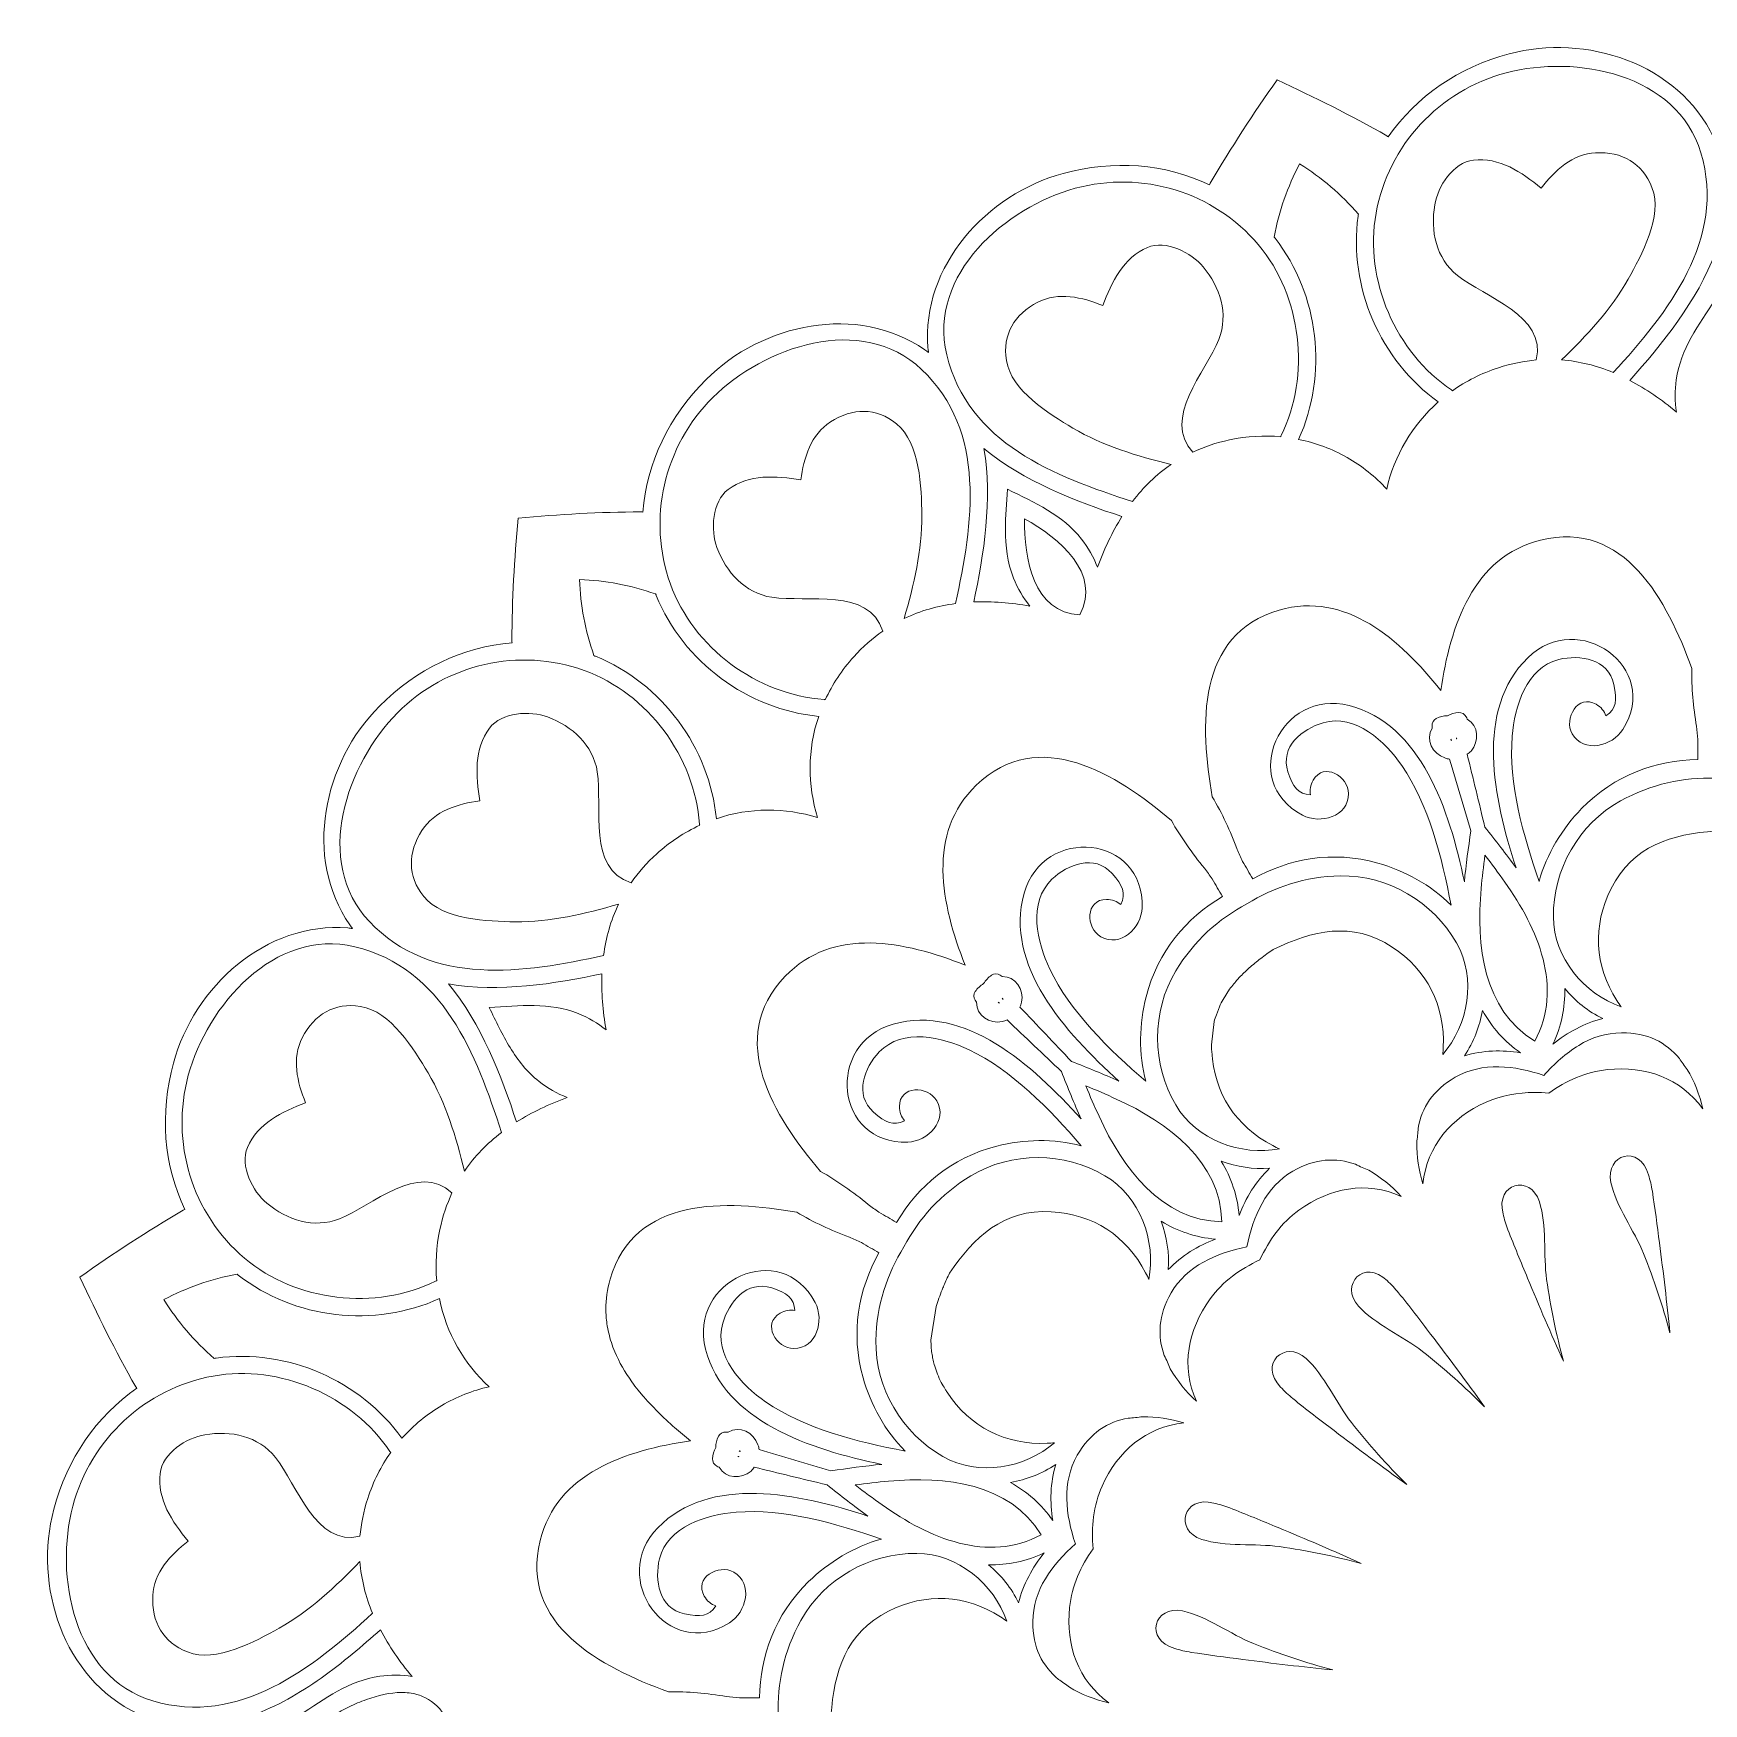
# Model space of a CAD drawing. Header units: inches. Extents: x 55 to 655, y -401 to -5.
# Drawn here: x 465.3 to 559.3, y -99.3 to -5.3 of the extents above; entities that cross this region are included whole.
import ezdxf

# ---------------------------------------------------------------- set-up
doc = ezdxf.new("R2010")
doc.units = ezdxf.units.IN
doc.header["$MEASUREMENT"] = 0
doc.layers.add('Layer 1', color=7, linetype='Continuous')

msp = doc.modelspace()

# ---------------------------------------------------------------- linework, layer by layer
at = {"layer": 'Layer 1', "lineweight": 0}
for points, knots in [([(648.81, -100.1), (648.73, -100.06), (648.66, -100.04), (648.58, -100), (648.66, -99.96), (648.73, -99.94), (648.81, -99.9), (653, -97.91), (654.67, -92.71), (653.52, -88.39), (652.77, -85.57), (651.13, -83.14), (648.84, -81.59), (648.86, -81.56), (648.89, -81.53), (648.91, -81.5), (650.05, -79.49), (651.09, -77.43), (652.05, -75.33), (650.17, -74), (648.24, -72.74), (646.25, -71.57), (646.21, -71.55), (646.18, -71.53), (646.14, -71.52), (647.35, -69.03), (647.56, -66.11), (646.79, -63.29), (645.63, -58.98), (641.58, -55.31), (636.97, -55.68), (636.88, -55.69), (636.8, -55.7), (636.71, -55.71), (636.76, -55.64), (636.82, -55.58), (636.86, -55.51), (639.5, -51.69), (638.34, -46.35), (635.19, -43.19), (633.13, -41.12), (630.49, -39.84), (627.73, -39.64), (627.74, -39.6), (627.74, -39.56), (627.74, -39.52), (627.73, -37.21), (627.61, -34.91), (627.38, -32.62), (625.09, -32.39), (622.79, -32.27), (620.48, -32.26), (620.44, -32.26), (620.4, -32.26), (620.36, -32.27), (620.16, -29.51), (618.88, -26.87), (616.81, -24.81), (613.65, -21.66), (608.31, -20.5), (604.49, -23.14), (604.42, -23.18), (604.36, -23.24), (604.29, -23.29), (604.3, -23.2), (604.31, -23.12), (604.32, -23.03), (604.69, -18.42), (601.02, -14.37), (596.71, -13.21), (593.89, -12.44), (590.97, -12.65), (588.48, -13.86), (588.47, -13.82), (588.45, -13.79), (588.43, -13.75), (587.26, -11.76), (586, -9.83), (584.67, -7.95), (582.57, -8.91), (580.51, -9.95), (578.5, -11.09), (578.47, -11.11), (578.44, -11.14), (578.41, -11.16), (576.86, -8.87), (574.43, -7.23), (571.61, -6.48), (567.29, -5.33), (562.09, -7), (560.1, -11.19), (560.06, -11.27), (560.04, -11.34), (560, -11.42), (559.96, -11.34), (559.94, -11.27), (559.9, -11.19), (557.91, -7), (552.71, -5.33), (548.39, -6.48), (545.57, -7.23), (543.14, -8.87), (541.59, -11.16), (541.56, -11.14), (541.53, -11.11), (541.5, -11.09), (539.49, -9.95), (537.43, -8.91), (535.33, -7.95), (534, -9.83), (532.74, -11.76), (531.57, -13.75), (531.55, -13.79), (531.53, -13.82), (531.52, -13.86), (529.03, -12.65), (526.11, -12.44), (523.29, -13.21), (518.98, -14.37), (515.31, -18.42), (515.68, -23.03), (515.69, -23.12), (515.7, -23.2), (515.71, -23.29), (515.64, -23.24), (515.58, -23.18), (515.51, -23.14), (511.69, -20.5), (506.35, -21.66), (503.19, -24.81), (501.12, -26.87), (499.84, -29.51), (499.64, -32.27), (499.6, -32.26), (499.56, -32.26), (499.52, -32.26), (497.21, -32.27), (494.91, -32.39), (492.62, -32.62), (492.39, -34.91), (492.27, -37.21), (492.26, -39.52), (492.26, -39.56), (492.26, -39.6), (492.27, -39.64), (489.51, -39.84), (486.87, -41.12), (484.81, -43.19), (481.66, -46.35), (480.5, -51.69), (483.14, -55.51), (483.18, -55.58), (483.24, -55.64), (483.29, -55.71), (483.2, -55.7), (483.12, -55.69), (483.03, -55.68), (478.42, -55.31), (474.37, -58.98), (473.21, -63.29), (472.44, -66.11), (472.65, -69.03), (473.86, -71.52), (473.82, -71.53), (473.79, -71.55), (473.75, -71.57), (471.76, -72.74), (469.83, -74), (467.95, -75.33), (468.91, -77.43), (469.95, -79.49), (471.09, -81.5), (471.11, -81.53), (471.14, -81.56), (471.16, -81.59), (468.87, -83.14), (467.23, -85.57), (466.48, -88.39), (465.33, -92.71), (467, -97.91), (471.19, -99.9), (471.27, -99.94), (471.34, -99.96), (471.42, -100), (471.34, -100.04), (471.27, -100.06), (471.19, -100.1), (467, -102.09), (465.33, -107.29), (466.48, -111.61), (467.23, -114.43), (468.87, -116.86), (471.16, -118.41), (471.14, -118.44), (471.11, -118.47), (471.09, -118.5), (469.95, -120.51), (468.91, -122.57), (467.95, -124.67), (469.83, -126), (471.76, -127.26), (473.75, -128.43), (473.79, -128.45), (473.82, -128.47), (473.86, -128.48), (472.65, -130.97), (472.44, -133.89), (473.21, -136.71), (474.37, -141.02), (478.42, -144.69), (483.03, -144.32), (483.12, -144.31), (483.2, -144.3), (483.29, -144.29), (483.24, -144.36), (483.18, -144.42), (483.14, -144.49), (480.5, -148.31), (481.66, -153.65), (484.81, -156.81), (486.87, -158.88), (489.51, -160.16), (492.27, -160.36), (492.26, -160.4), (492.26, -160.44), (492.26, -160.48), (492.27, -162.79), (492.39, -165.09), (492.62, -167.38), (494.91, -167.61), (497.21, -167.73), (499.52, -167.74), (499.56, -167.74), (499.6, -167.74), (499.64, -167.73), (499.84, -170.49), (501.12, -173.13), (503.19, -175.19), (506.35, -178.34), (511.69, -179.5), (515.51, -176.86), (515.58, -176.82), (515.64, -176.76), (515.71, -176.71), (515.7, -176.8), (515.69, -176.88), (515.68, -176.97), (515.31, -181.58), (518.98, -185.63), (523.29, -186.79), (526.11, -187.56), (529.03, -187.35), (531.52, -186.14), (531.53, -186.18), (531.55, -186.21), (531.57, -186.25), (532.74, -188.24), (534, -190.17), (535.33, -192.05), (537.43, -191.09), (539.49, -190.05), (541.5, -188.91), (541.53, -188.89), (541.56, -188.86), (541.59, -188.84), (543.14, -191.13), (545.57, -192.77), (548.39, -193.52), (552.71, -194.67), (557.91, -193), (559.9, -188.81), (559.94, -188.73), (559.96, -188.66), (560, -188.58), (560.04, -188.66), (560.06, -188.73), (560.1, -188.81), (562.09, -193), (567.29, -194.67), (571.61, -193.52), (574.43, -192.77), (576.86, -191.13), (578.41, -188.84), (578.44, -188.86), (578.47, -188.89), (578.5, -188.91), (580.51, -190.05), (582.57, -191.09), (584.67, -192.05), (586, -190.17), (587.26, -188.24), (588.43, -186.25), (588.45, -186.21), (588.47, -186.18), (588.48, -186.14), (590.97, -187.35), (593.89, -187.56), (596.71, -186.79), (601.02, -185.63), (604.69, -181.58), (604.32, -176.97), (604.31, -176.88), (604.3, -176.8), (604.29, -176.71), (604.36, -176.76), (604.42, -176.82), (604.49, -176.86), (608.31, -179.5), (613.65, -178.34), (616.81, -175.19), (618.88, -173.13), (620.16, -170.49), (620.36, -167.73), (620.4, -167.74), (620.44, -167.74), (620.48, -167.74), (622.79, -167.73), (625.09, -167.61), (627.38, -167.38), (627.61, -165.09), (627.73, -162.79), (627.74, -160.48), (627.74, -160.44), (627.74, -160.4), (627.73, -160.36), (630.49, -160.16), (633.13, -158.88), (635.19, -156.81), (638.34, -153.65), (639.5, -148.31), (636.86, -144.49), (636.82, -144.42), (636.76, -144.36), (636.71, -144.29), (636.8, -144.3), (636.88, -144.31), (636.97, -144.32), (641.58, -144.69), (645.63, -141.02), (646.79, -136.71), (647.56, -133.89), (647.35, -130.97), (646.14, -128.48), (646.18, -128.47), (646.21, -128.45), (646.25, -128.43), (648.24, -127.26), (650.17, -126), (652.05, -124.67), (651.09, -122.57), (650.05, -120.51), (648.91, -118.5), (648.89, -118.47), (648.86, -118.44), (648.84, -118.41), (651.13, -116.86), (652.77, -114.43), (653.52, -111.61), (654.67, -107.29), (653, -102.09), (648.81, -100.1)], [0, 0, 0, 0, 1, 1, 1, 2, 2, 2, 3, 3, 3, 4, 4, 4, 5, 5, 5, 6, 6, 6, 7, 7, 7, 8, 8, 8, 9, 9, 9, 10, 10, 10, 11, 11, 11, 12, 12, 12, 13, 13, 13, 14, 14, 14, 15, 15, 15, 16, 16, 16, 17, 17, 17, 18, 18, 18, 19, 19, 19, 20, 20, 20, 21, 21, 21, 22, 22, 22, 23, 23, 23, 24, 24, 24, 25, 25, 25, 26, 26, 26, 27, 27, 27, 28, 28, 28, 29, 29, 29, 30, 30, 30, 31, 31, 31, 32, 32, 32, 33, 33, 33, 34, 34, 34, 35, 35, 35, 36, 36, 36, 37, 37, 37, 38, 38, 38, 39, 39, 39, 40, 40, 40, 41, 41, 41, 42, 42, 42, 43, 43, 43, 44, 44, 44, 45, 45, 45, 46, 46, 46, 47, 47, 47, 48, 48, 48, 49, 49, 49, 50, 50, 50, 51, 51, 51, 52, 52, 52, 53, 53, 53, 54, 54, 54, 55, 55, 55, 56, 56, 56, 57, 57, 57, 58, 58, 58, 59, 59, 59, 60, 60, 60, 61, 61, 61, 62, 62, 62, 63, 63, 63, 64, 64, 64, 65, 65, 65, 66, 66, 66, 67, 67, 67, 68, 68, 68, 69, 69, 69, 70, 70, 70, 71, 71, 71, 72, 72, 72, 73, 73, 73, 74, 74, 74, 75, 75, 75, 76, 76, 76, 77, 77, 77, 78, 78, 78, 79, 79, 79, 80, 80, 80, 81, 81, 81, 82, 82, 82, 83, 83, 83, 84, 84, 84, 85, 85, 85, 86, 86, 86, 87, 87, 87, 88, 88, 88, 89, 89, 89, 90, 90, 90, 91, 91, 91, 92, 92, 92, 93, 93, 93, 94, 94, 94, 95, 95, 95, 96, 96, 96, 97, 97, 97, 98, 98, 98, 99, 99, 99, 100, 100, 100, 101, 101, 101, 102, 102, 102, 103, 103, 103, 104, 104, 104, 105, 105, 105, 106, 106, 106, 107, 107, 107, 108, 108, 108, 109, 109, 109, 110, 110, 110, 111, 111, 111, 112, 112, 112, 113, 113, 113, 114, 114, 114, 115, 115, 115, 116, 116, 116, 117, 117, 117, 118, 118, 118, 119, 119, 119, 120, 120, 120, 120]), ([(540.9, -15.45), (541.59, -11.62), (544.45, -8.55), (548.22, -7.55), (552.12, -6.51), (557.85, -7.58), (559.18, -12.05), (560.63, -16.92), (557.33, -21.04), (554.25, -24.42), (553.32, -24.03), (552.34, -23.78), (551.33, -23.71), (552.75, -22.35), (554.13, -20.87), (555.09, -19.16), (555.84, -17.82), (557.05, -15.61), (556.43, -14.01), (555.89, -12.61), (554.74, -11.98), (553.26, -12.05), (551.98, -12.1), (550.95, -13.05), (550.19, -14.04), (549.1, -13.14), (547.83, -12.29), (546.38, -12.46), (545.25, -12.6), (544.37, -13.95), (544.2, -14.98), (543.96, -16.44), (544.26, -17.98), (545.48, -18.95), (547.03, -20.19), (550.5, -21.19), (549.92, -23.71), (549.23, -23.77), (548.52, -23.91), (547.79, -24.15), (546.83, -24.46), (545.96, -24.9), (545.2, -25.44), (545.19, -25.43), (545.17, -25.41), (545.15, -25.4), (542.01, -23.29), (540.22, -19.21), (540.9, -15.45)], [0, 0, 0, 0, 1, 1, 1, 2, 2, 2, 3, 3, 3, 4, 4, 4, 5, 5, 5, 6, 6, 6, 7, 7, 7, 8, 8, 8, 9, 9, 9, 10, 10, 10, 11, 11, 11, 12, 12, 12, 13, 13, 13, 14, 14, 14, 15, 15, 15, 16, 16, 16, 16]), ([(523.97, -14.05), (527.74, -13.03), (531.76, -14.25), (534.27, -17.22), (536.73, -20.14), (537.22, -24.57), (535.56, -27.97), (535.55, -27.99), (535.54, -28.01), (535.54, -28.03), (534.61, -27.95), (533.63, -28), (532.65, -28.21), (531.9, -28.37), (531.21, -28.6), (530.59, -28.9), (528.82, -27), (531.32, -24.4), (532.05, -22.55), (532.61, -21.1), (532.12, -19.61), (531.17, -18.47), (530.51, -17.66), (529.07, -16.94), (528.03, -17.38), (526.69, -17.95), (526.01, -19.33), (525.52, -20.65), (524.36, -20.17), (523, -19.87), (521.86, -20.46), (520.54, -21.15), (519.86, -22.26), (520.1, -23.74), (520.36, -25.43), (522.51, -26.76), (523.83, -27.54), (525.52, -28.54), (527.46, -29.13), (529.36, -29.59), (528.52, -30.16), (527.81, -30.87), (527.19, -31.67), (522.83, -30.29), (517.91, -28.37), (516.74, -23.42), (515.66, -18.89), (520.08, -15.1), (523.97, -14.05)], [0, 0, 0, 0, 1, 1, 1, 2, 2, 2, 3, 3, 3, 4, 4, 4, 5, 5, 5, 6, 6, 6, 7, 7, 7, 8, 8, 8, 9, 9, 9, 10, 10, 10, 11, 11, 11, 12, 12, 12, 13, 13, 13, 14, 14, 14, 15, 15, 15, 16, 16, 16, 16]), ([(536.6, -12.68), (537.83, -13.44), (538.94, -14.39), (539.91, -15.51), (539.9, -15.54), (539.89, -15.58), (539.89, -15.61), (539.34, -19.61), (541.14, -23.73), (544.4, -26.07), (542.92, -27.38), (541.92, -29.11), (541.5, -30.98), (540.86, -30.27), (540.1, -29.67), (539.27, -29.2), (538.43, -28.72), (537.51, -28.37), (536.54, -28.18), (538.2, -24.52), (537.7, -20.05), (535.22, -16.86), (535.2, -16.83), (535.18, -16.81), (535.16, -16.79), (535.44, -15.33), (535.92, -13.95), (536.6, -12.68)], [0, 0, 0, 0, 1, 1, 1, 2, 2, 2, 3, 3, 3, 4, 4, 4, 5, 5, 5, 6, 6, 6, 7, 7, 7, 8, 8, 8, 9, 9, 9, 9]), ([(560, -17.66), (561, -20.36), (563.01, -22.86), (564.82, -24.86), (563.9, -25.34), (563.02, -25.94), (562.19, -26.64), (562.29, -26.05), (562.29, -25.43), (562.2, -24.82), (561.96, -23.1), (560.94, -21.73), (560, -20.31), (559.06, -21.73), (558.04, -23.1), (557.8, -24.82), (557.71, -25.43), (557.71, -26.05), (557.81, -26.64), (556.98, -25.94), (556.1, -25.34), (555.18, -24.86), (556.99, -22.86), (559, -20.36), (560, -17.66)], [0, 0, 0, 0, 1, 1, 1, 2, 2, 2, 3, 3, 3, 4, 4, 4, 5, 5, 5, 6, 6, 6, 7, 7, 7, 8, 8, 8, 8]), ([(503.57, -25.82), (506.43, -22.98), (511.93, -21.04), (515.32, -24.24), (519.01, -27.73), (518.21, -32.96), (517.23, -37.42), (516.23, -37.56), (515.26, -37.82), (514.34, -38.26), (514.89, -36.38), (515.35, -34.41), (515.33, -32.45), (515.31, -30.91), (515.25, -28.39), (513.91, -27.31), (512.75, -26.37), (511.44, -26.4), (510.19, -27.2), (509.1, -27.89), (508.69, -29.23), (508.52, -30.46), (507.13, -30.23), (505.6, -30.12), (504.43, -31), (503.53, -31.68), (503.44, -33.29), (503.8, -34.27), (504.33, -35.66), (505.36, -36.83), (506.9, -37.07), (508.87, -37.37), (512.37, -36.5), (513.13, -38.97), (512.56, -39.37), (512.01, -39.85), (511.5, -40.41), (510.83, -41.17), (510.3, -41.98), (509.9, -42.83), (509.88, -42.83), (509.87, -42.82), (509.84, -42.82), (506.07, -42.56), (502.48, -39.92), (501.18, -36.32), (499.87, -32.67), (500.81, -28.57), (503.57, -25.82)], [0, 0, 0, 0, 1, 1, 1, 2, 2, 2, 3, 3, 3, 4, 4, 4, 5, 5, 5, 6, 6, 6, 7, 7, 7, 8, 8, 8, 9, 9, 9, 10, 10, 10, 11, 11, 11, 12, 12, 12, 13, 13, 13, 14, 14, 14, 15, 15, 15, 16, 16, 16, 16]), ([(518.83, -28.7), (521.04, -30.53), (524.04, -31.69), (526.6, -32.52), (526.05, -33.39), (525.59, -34.36), (525.22, -35.37), (525.01, -34.81), (524.7, -34.27), (524.32, -33.79), (523.25, -32.42), (521.68, -31.74), (520.16, -30.99), (520.11, -31.75), (520.04, -32.51), (520.04, -33.26), (520.04, -34.19), (520.14, -35.11), (520.5, -35.99), (520.73, -36.57), (521.04, -37.1), (521.42, -37.56), (520.35, -37.38), (519.29, -37.29), (518.26, -37.33), (518.82, -34.7), (519.32, -31.52), (518.83, -28.7)], [0, 0, 0, 0, 1, 1, 1, 2, 2, 2, 3, 3, 3, 4, 4, 4, 5, 5, 5, 6, 6, 6, 7, 7, 7, 8, 8, 8, 9, 9, 9, 9]), ([(524.23, -38.05), (521.61, -37.94), (521.08, -34.89), (521.11, -32.65), (523.08, -33.74), (525.45, -35.72), (524.23, -38.05)], [0, 0, 0, 0, 1, 1, 1, 2, 2, 2, 2]), ([(559.01, -46.2), (556.63, -46.26), (554.34, -47.04), (552.47, -48.96), (551.39, -50.07), (550.49, -51.52), (550.08, -53.06), (549.18, -50.48), (548.35, -47.54), (548.56, -44.88), (548.69, -43.25), (549.35, -41.02), (551.19, -40.57), (552.37, -40.28), (553.97, -40.52), (554.28, -41.98), (554.47, -42.86), (554.42, -43.35), (553.84, -43.74), (553.74, -43.48), (553.57, -43.25), (553.29, -43.09), (552.25, -42.48), (551.45, -43.9), (551.94, -44.75), (552.6, -45.86), (554.18, -45.46), (554.79, -44.5), (556.98, -41.02), (552.28, -37.69), (549.44, -40.47), (546.45, -43.4), (547.5, -48.4), (548.78, -52.29), (548.22, -51.52), (547.63, -50.76), (547.02, -50), (546.7, -48.63), (546.36, -47.26), (546.03, -45.9), (546.11, -45.85), (546.19, -45.79), (546.25, -45.72), (546.72, -45.18), (546.68, -44.29), (546.03, -43.93), (546.01, -43.88), (545.99, -43.84), (545.97, -43.8), (545.91, -43.65), (545.7, -43.54), (545.55, -43.55), (545.32, -43.56), (545.11, -43.63), (544.92, -43.74), (544.71, -43.74), (544.49, -43.78), (544.29, -43.89), (544.15, -43.95), (544.03, -44.15), (544.05, -44.31), (544.05, -44.35), (544.05, -44.4), (544.06, -44.44), (543.66, -45.08), (544.08, -45.88), (544.77, -46.11), (544.86, -46.15), (544.95, -46.16), (545.04, -46.17), (545.44, -47.51), (545.84, -48.86), (546.24, -50.21), (546.09, -51.17), (545.96, -52.12), (545.87, -53.08), (545.03, -49.06), (543.44, -44.21), (539.38, -43.16), (535.53, -42.17), (533.12, -47.41), (536.76, -49.33), (537.77, -49.86), (539.34, -49.42), (539.35, -48.12), (539.35, -47.15), (537.96, -46.31), (537.36, -47.36), (537.2, -47.64), (537.16, -47.92), (537.21, -48.19), (536.51, -48.15), (536.22, -47.75), (535.94, -46.89), (535.48, -45.47), (536.75, -44.47), (537.92, -44.13), (539.74, -43.6), (541.42, -45.2), (542.35, -46.54), (543.86, -48.74), (544.61, -51.7), (545.12, -54.39), (544, -53.26), (542.5, -52.46), (541, -52.03), (538.42, -51.31), (536.05, -51.77), (533.96, -52.92), (533.77, -52.59), (533.58, -52.26), (533.39, -51.93), (533.29, -51.71), (533.19, -51.48), (533.08, -51.26), (532.7, -50.22), (532.24, -49.23), (531.68, -48.3), (530.98, -44.32), (530.77, -39.15), (535.45, -37.79), (539.19, -36.71), (542.26, -39.44), (544.54, -42.31), (545.08, -38.68), (546.37, -34.78), (550.16, -33.85), (554.89, -32.68), (557.29, -37.27), (558.67, -41.07), (558.66, -42.16), (558.75, -43.24), (558.94, -44.33), (558.96, -44.58), (558.99, -44.82), (559.01, -45.07), (559.01, -45.07), (559.01, -46.2), (559.01, -46.2)], [0, 0, 0, 0, 1, 1, 1, 2, 2, 2, 3, 3, 3, 4, 4, 4, 5, 5, 5, 6, 6, 6, 7, 7, 7, 8, 8, 8, 9, 9, 9, 10, 10, 10, 11, 11, 11, 12, 12, 12, 13, 13, 13, 14, 14, 14, 15, 15, 15, 16, 16, 16, 17, 17, 17, 18, 18, 18, 19, 19, 19, 20, 20, 20, 21, 21, 21, 22, 22, 22, 23, 23, 23, 24, 24, 24, 25, 25, 25, 26, 26, 26, 27, 27, 27, 28, 28, 28, 29, 29, 29, 30, 30, 30, 31, 31, 31, 32, 32, 32, 33, 33, 33, 34, 34, 34, 35, 35, 35, 36, 36, 36, 37, 37, 37, 38, 38, 38, 39, 39, 39, 40, 40, 40, 41, 41, 41, 42, 42, 42, 43, 43, 43, 44, 44, 44, 45, 45, 45, 46, 46, 46, 46]), ([(500.35, -36.88), (500.37, -36.91), (500.38, -36.94), (500.39, -36.97), (501.91, -40.72), (505.54, -43.38), (509.53, -43.77), (508.89, -45.65), (508.9, -47.65), (509.47, -49.47), (507.65, -48.9), (505.65, -48.89), (503.77, -49.53), (503.38, -45.54), (500.72, -41.91), (496.97, -40.39), (496.94, -40.38), (496.91, -40.37), (496.88, -40.35), (496.39, -38.95), (496.12, -37.51), (496.07, -36.07), (497.51, -36.12), (498.95, -36.39), (500.35, -36.88)], [0, 0, 0, 0, 1, 1, 1, 2, 2, 2, 3, 3, 3, 4, 4, 4, 5, 5, 5, 6, 6, 6, 7, 7, 7, 8, 8, 8, 8]), ([(485.82, -43.57), (488.57, -40.81), (492.67, -39.87), (496.32, -41.18), (499.92, -42.48), (502.56, -46.07), (502.82, -49.84), (502.82, -49.87), (502.83, -49.88), (502.83, -49.9), (501.98, -50.3), (501.17, -50.83), (500.41, -51.5), (499.85, -52.01), (499.37, -52.56), (498.97, -53.13), (496.5, -52.37), (497.37, -48.87), (497.07, -46.9), (496.83, -45.36), (495.66, -44.33), (494.27, -43.8), (493.29, -43.44), (491.68, -43.53), (491, -44.43), (490.12, -45.6), (490.23, -47.13), (490.46, -48.52), (489.23, -48.69), (487.89, -49.1), (487.2, -50.19), (486.4, -51.44), (486.37, -52.75), (487.31, -53.91), (488.39, -55.24), (490.91, -55.31), (492.45, -55.33), (494.41, -55.35), (496.38, -54.89), (498.26, -54.34), (497.82, -55.26), (497.56, -56.23), (497.42, -57.23), (492.96, -58.21), (487.73, -59.01), (484.24, -55.32), (481.04, -51.93), (482.98, -46.43), (485.82, -43.57)], [0, 0, 0, 0, 1, 1, 1, 2, 2, 2, 3, 3, 3, 4, 4, 4, 5, 5, 5, 6, 6, 6, 7, 7, 7, 8, 8, 8, 9, 9, 9, 10, 10, 10, 11, 11, 11, 12, 12, 12, 13, 13, 13, 14, 14, 14, 15, 15, 15, 16, 16, 16, 16]), ([(518.4, -47.64), (521.92, -44.26), (526.29, -47.02), (529.38, -49.63), (529.91, -50.57), (530.54, -51.47), (531.25, -52.32), (531.39, -52.52), (531.53, -52.72), (531.68, -52.92), (531.87, -53.25), (532.06, -53.58), (532.25, -53.91), (530.21, -55.14), (528.62, -56.97), (527.96, -59.56), (527.58, -61.07), (527.52, -62.77), (527.94, -64.31), (525.87, -62.52), (523.68, -60.4), (522.53, -57.99), (521.83, -56.51), (521.28, -54.25), (522.66, -52.94), (523.54, -52.1), (525.04, -51.5), (526.04, -52.61), (526.64, -53.28), (526.84, -53.73), (526.53, -54.36), (526.32, -54.18), (526.05, -54.07), (525.73, -54.07), (524.53, -54.07), (524.55, -55.69), (525.4, -56.17), (526.52, -56.81), (527.69, -55.68), (527.73, -54.54), (527.9, -50.43), (522.16, -49.89), (521.09, -53.73), (519.97, -57.76), (523.38, -61.56), (526.43, -64.3), (525.55, -63.91), (524.67, -63.54), (523.76, -63.19), (522.79, -62.17), (521.83, -61.15), (520.85, -60.13), (520.9, -60.05), (520.93, -59.96), (520.95, -59.86), (521.09, -59.15), (520.61, -58.39), (519.86, -58.42), (519.82, -58.39), (519.78, -58.37), (519.75, -58.34), (519.62, -58.24), (519.39, -58.25), (519.26, -58.34), (519.07, -58.46), (518.92, -58.63), (518.81, -58.81), (518.63, -58.92), (518.46, -59.07), (518.34, -59.26), (518.25, -59.39), (518.24, -59.62), (518.34, -59.75), (518.37, -59.78), (518.39, -59.82), (518.42, -59.86), (518.39, -60.61), (519.15, -61.09), (519.86, -60.95), (519.96, -60.93), (520.05, -60.9), (520.13, -60.85), (521.15, -61.83), (522.17, -62.79), (523.19, -63.76), (523.54, -64.67), (523.91, -65.55), (524.3, -66.43), (521.56, -63.38), (517.76, -59.97), (513.73, -61.09), (509.89, -62.16), (510.43, -67.9), (514.54, -67.73), (515.68, -67.69), (516.82, -66.52), (516.17, -65.4), (515.69, -64.55), (514.07, -64.53), (514.07, -65.73), (514.07, -66.05), (514.18, -66.32), (514.36, -66.53), (513.73, -66.84), (513.28, -66.64), (512.61, -66.04), (511.5, -65.04), (512.1, -63.54), (512.94, -62.66), (514.25, -61.28), (516.51, -61.83), (517.99, -62.53), (520.4, -63.68), (522.52, -65.87), (524.31, -67.94), (522.77, -67.52), (521.07, -67.58), (519.56, -67.96), (516.97, -68.62), (515.14, -70.21), (513.91, -72.25), (513.58, -72.06), (513.25, -71.87), (512.92, -71.68), (512.72, -71.53), (512.52, -71.39), (512.32, -71.25), (511.47, -70.54), (510.57, -69.91), (509.63, -69.38), (507.02, -66.29), (504.26, -61.92), (507.64, -58.4), (510.34, -55.59), (514.36, -56.42), (517.77, -57.77), (516.42, -54.36), (515.59, -50.34), (518.4, -47.64)], [0, 0, 0, 0, 1, 1, 1, 2, 2, 2, 3, 3, 3, 4, 4, 4, 5, 5, 5, 6, 6, 6, 7, 7, 7, 8, 8, 8, 9, 9, 9, 10, 10, 10, 11, 11, 11, 12, 12, 12, 13, 13, 13, 14, 14, 14, 15, 15, 15, 16, 16, 16, 17, 17, 17, 18, 18, 18, 19, 19, 19, 20, 20, 20, 21, 21, 21, 22, 22, 22, 23, 23, 23, 24, 24, 24, 25, 25, 25, 26, 26, 26, 27, 27, 27, 28, 28, 28, 29, 29, 29, 30, 30, 30, 31, 31, 31, 32, 32, 32, 33, 33, 33, 34, 34, 34, 35, 35, 35, 36, 36, 36, 37, 37, 37, 38, 38, 38, 39, 39, 39, 40, 40, 40, 41, 41, 41, 42, 42, 42, 43, 43, 43, 44, 44, 44, 45, 45, 45, 46, 46, 46, 46]), ([(545.15, -45.1), (545.15, -45.1), (545.12, -45.12), (545.12, -45.12), (545.12, -45.1), (545.12, -45.07), (545.11, -45.05), (545.13, -45.07), (545.13, -45.09), (545.15, -45.1)], [0, 0, 0, 0, 1, 1, 1, 2, 2, 2, 3, 3, 3, 3]), ([(545.45, -45.04), (545.43, -45.03), (545.42, -45.03), (545.42, -45.03), (545.42, -45.03), (545.42, -44.97), (545.42, -44.97), (545.43, -44.99), (545.43, -45.01), (545.45, -45.04)], [0, 0, 0, 0, 1, 1, 1, 2, 2, 2, 3, 3, 3, 3]), ([(565.35, -48.53), (567.69, -49.82), (569.15, -52.41), (569.12, -55.06), (569.1, -57.37), (567.4, -59.38), (565.3, -60.12), (565.38, -60.01), (565.47, -59.89), (565.54, -59.77), (566.81, -57.78), (566.92, -55.56), (565.87, -53.46), (564.65, -51.03), (562.43, -50.41), (560, -50.22), (557.57, -50.41), (555.35, -51.03), (554.13, -53.46), (553.08, -55.56), (553.19, -57.78), (554.46, -59.77), (554.53, -59.89), (554.62, -60.01), (554.7, -60.12), (552.6, -59.38), (550.9, -57.37), (550.88, -55.06), (550.85, -52.41), (552.31, -49.82), (554.65, -48.53), (556.4, -47.57), (558.2, -47.2), (560, -47.25), (561.8, -47.2), (563.6, -47.57), (565.35, -48.53)], [0, 0, 0, 0, 1, 1, 1, 2, 2, 2, 3, 3, 3, 4, 4, 4, 5, 5, 5, 6, 6, 6, 7, 7, 7, 8, 8, 8, 9, 9, 9, 10, 10, 10, 11, 11, 11, 12, 12, 12, 12]), ([(546.82, -53.45), (546.87, -52.83), (546.95, -52.22), (547.03, -51.59), (547.41, -52.09), (547.79, -52.59), (548.15, -53.1), (550.01, -55.71), (551.46, -59.06), (549.83, -62.05), (546.93, -60.28), (546.51, -56.65), (546.82, -53.45)], [0, 0, 0, 0, 1, 1, 1, 2, 2, 2, 3, 3, 3, 4, 4, 4, 4]), ([(544.65, -62.81), (544.66, -62.68), (544.68, -62.53), (544.68, -62.39), (544.79, -60.03), (543.78, -58.05), (541.81, -56.76), (539.54, -55.26), (537.31, -55.84), (535.11, -56.89), (535.11, -56.89), (534.75, -57.14), (534.75, -57.14), (534.64, -57.23), (534.52, -57.31), (534.41, -57.4), (534.3, -57.48), (534.19, -57.57), (534.08, -57.66), (533.97, -57.75), (533.86, -57.84), (533.76, -57.93), (533.65, -58.03), (533.55, -58.12), (533.46, -58.21), (533.37, -58.29), (533.3, -58.37), (533.22, -58.45), (533.22, -58.45), (533.1, -58.58), (533.1, -58.58), (533.03, -58.66), (532.97, -58.74), (532.9, -58.82), (532.82, -58.92), (532.73, -59.03), (532.65, -59.13), (532.65, -59.13), (532.29, -59.7), (532.29, -59.7), (532.21, -59.83), (532.14, -59.97), (532.08, -60.12), (532.08, -60.12), (531.91, -60.56), (531.91, -60.56), (531.86, -60.68), (531.82, -60.82), (531.79, -60.95), (531.79, -60.95), (531.63, -62.26), (531.63, -62.26), (531.63, -62.38), (531.64, -62.5), (531.65, -62.62), (531.78, -64.98), (533, -66.84), (535.09, -67.93), (535.22, -68), (535.34, -68.06), (535.47, -68.11), (533.28, -68.52), (530.8, -67.63), (529.63, -65.64), (528.29, -63.36), (528.24, -60.39), (529.63, -58.1), (530.66, -56.39), (532.04, -55.17), (533.63, -54.32), (535.15, -53.37), (536.9, -52.79), (538.89, -52.75), (541.57, -52.69), (544.13, -54.22), (545.43, -56.52), (546.57, -58.53), (546.1, -61.12), (544.65, -62.81)], [0, 0, 0, 0, 1, 1, 1, 2, 2, 2, 3, 3, 3, 4, 4, 4, 5, 5, 5, 6, 6, 6, 7, 7, 7, 8, 8, 8, 9, 9, 9, 10, 10, 10, 11, 11, 11, 12, 12, 12, 13, 13, 13, 14, 14, 14, 15, 15, 15, 16, 16, 16, 17, 17, 17, 18, 18, 18, 19, 19, 19, 20, 20, 20, 21, 21, 21, 22, 22, 22, 23, 23, 23, 24, 24, 24, 25, 25, 25, 26, 26, 26, 26]), ([(474.05, -63.97), (475.1, -60.08), (478.89, -55.66), (483.42, -56.74), (488.37, -57.91), (490.29, -62.83), (491.67, -67.19), (490.87, -67.81), (490.16, -68.52), (489.59, -69.36), (489.13, -67.46), (488.54, -65.52), (487.54, -63.83), (486.76, -62.51), (485.43, -60.36), (483.74, -60.1), (482.26, -59.86), (481.15, -60.54), (480.46, -61.86), (479.87, -63), (480.17, -64.36), (480.65, -65.52), (479.33, -66.01), (477.95, -66.69), (477.38, -68.03), (476.94, -69.07), (477.66, -70.51), (478.47, -71.17), (479.61, -72.12), (481.1, -72.61), (482.55, -72.05), (484.4, -71.32), (487, -68.82), (488.89, -70.59), (488.6, -71.21), (488.37, -71.9), (488.21, -72.65), (488, -73.63), (487.95, -74.61), (488.03, -75.54), (488.01, -75.54), (487.99, -75.55), (487.97, -75.56), (484.57, -77.22), (480.14, -76.73), (477.22, -74.27), (474.25, -71.76), (473.03, -67.74), (474.05, -63.97)], [0, 0, 0, 0, 1, 1, 1, 2, 2, 2, 3, 3, 3, 4, 4, 4, 5, 5, 5, 6, 6, 6, 7, 7, 7, 8, 8, 8, 9, 9, 9, 10, 10, 10, 11, 11, 11, 12, 12, 12, 13, 13, 13, 14, 14, 14, 15, 15, 15, 16, 16, 16, 16]), ([(495.99, -60.5), (494.39, -59.85), (492.68, -60.05), (490.99, -60.16), (491.36, -60.92), (491.72, -61.69), (492.16, -62.41), (492.59, -63.12), (493.1, -63.78), (493.79, -64.32), (494.27, -64.7), (494.81, -65.01), (495.37, -65.22), (494.36, -65.59), (493.39, -66.05), (492.52, -66.6), (491.69, -64.04), (490.53, -61.04), (488.7, -58.83), (491.52, -59.32), (494.7, -58.82), (497.33, -58.26), (497.29, -59.29), (497.38, -60.35), (497.56, -61.42), (497.1, -61.04), (496.57, -60.73), (495.99, -60.5)], [0, 0, 0, 0, 1, 1, 1, 2, 2, 2, 3, 3, 3, 4, 4, 4, 5, 5, 5, 6, 6, 6, 7, 7, 7, 8, 8, 8, 9, 9, 9, 9]), ([(550.85, -62.22), (551.33, -61.22), (551.54, -60.16), (551.52, -59.08), (552.11, -59.8), (552.83, -60.38), (553.67, -60.78), (552.61, -61.04), (551.68, -61.56), (550.85, -62.22)], [0, 0, 0, 0, 1, 1, 1, 2, 2, 2, 3, 3, 3, 3]), ([(519.69, -59.88), (519.68, -59.89), (519.68, -59.9), (519.68, -59.92), (519.66, -59.9), (519.65, -59.88), (519.63, -59.86), (519.65, -59.86), (519.67, -59.88), (519.69, -59.88)], [0, 0, 0, 0, 1, 1, 1, 2, 2, 2, 3, 3, 3, 3]), ([(519.92, -59.68), (519.9, -59.68), (519.89, -59.68), (519.88, -59.69), (519.88, -59.67), (519.86, -59.65), (519.86, -59.63), (519.88, -59.65), (519.9, -59.66), (519.92, -59.68)], [0, 0, 0, 0, 1, 1, 1, 2, 2, 2, 3, 3, 3, 3]), ([(546.89, -60.32), (547.41, -61.26), (548.12, -62.08), (549.03, -62.7), (547.98, -62.54), (546.93, -62.56), (545.87, -62.87), (546.4, -62.1), (546.73, -61.23), (546.89, -60.32)], [0, 0, 0, 0, 1, 1, 1, 2, 2, 2, 3, 3, 3, 3]), ([(553.92, -63.65), (552.71, -63.78), (551.6, -64.28), (550.62, -64.97), (550.35, -64.95), (550.09, -64.94), (549.82, -64.94), (548.88, -64.94), (547.96, -65.1), (547.09, -65.48), (545.12, -66.37), (543.77, -67.93), (543.54, -70.08), (543.31, -69.31), (543.18, -68.52), (543.19, -67.77), (543.22, -67.5), (543.25, -67.22), (543.27, -66.95), (543.47, -65.82), (544.09, -64.8), (545.36, -64.08), (546.9, -63.21), (548.67, -63.42), (550.35, -63.98), (550.94, -63.32), (551.58, -62.72), (552.31, -62.29), (553.03, -61.85), (553.83, -61.58), (554.72, -61.58), (556.18, -61.56), (557.22, -62.13), (557.97, -63.02), (558.11, -63.23), (558.26, -63.44), (558.41, -63.64), (558.81, -64.3), (559.1, -65.06), (559.3, -65.86), (558.02, -64.11), (556.07, -63.44), (553.92, -63.65)], [0, 0, 0, 0, 1, 1, 1, 2, 2, 2, 3, 3, 3, 4, 4, 4, 5, 5, 5, 6, 6, 6, 7, 7, 7, 8, 8, 8, 9, 9, 9, 10, 10, 10, 11, 11, 11, 12, 12, 12, 13, 13, 13, 14, 14, 14, 14]), ([(532.22, -72.22), (528.82, -72.14), (526.64, -69.2), (525.31, -66.28), (525.05, -65.72), (524.8, -65.14), (524.57, -64.57), (525.14, -64.8), (525.72, -65.05), (526.28, -65.31), (529.2, -66.64), (532.14, -68.82), (532.22, -72.22)], [0, 0, 0, 0, 1, 1, 1, 2, 2, 2, 3, 3, 3, 4, 4, 4, 4]), ([(525.64, -69.63), (527.63, -70.8), (528.52, -73.28), (528.11, -75.47), (528.06, -75.34), (528, -75.22), (527.93, -75.09), (526.84, -73), (524.98, -71.78), (522.62, -71.65), (519.92, -71.49), (518.27, -73.1), (516.89, -75.11), (516.78, -75.34), (516.67, -75.58), (516.57, -75.81), (516.54, -75.89), (516.51, -75.97), (516.47, -76.05), (516.35, -76.36), (516.24, -76.68), (516.15, -76.99), (516.15, -76.99), (515.85, -78.88), (515.85, -78.88), (515.85, -79), (515.85, -79.12), (515.86, -79.25), (515.87, -79.37), (515.88, -79.49), (515.9, -79.61), (515.92, -79.72), (515.93, -79.83), (515.96, -79.95), (515.96, -79.97), (515.97, -79.99), (515.97, -80.01), (516, -80.12), (516.03, -80.23), (516.06, -80.34), (516.15, -80.65), (516.27, -80.95), (516.43, -81.26), (516.49, -81.38), (516.57, -81.5), (516.64, -81.63), (516.68, -81.69), (516.72, -81.75), (516.76, -81.81), (518.05, -83.78), (520.03, -84.79), (522.39, -84.68), (522.53, -84.68), (522.68, -84.66), (522.81, -84.65), (521.12, -86.1), (518.53, -86.57), (516.52, -85.43), (514.22, -84.13), (512.69, -81.57), (512.75, -78.89), (512.79, -76.9), (513.37, -75.15), (514.32, -73.63), (515.17, -72.04), (516.39, -70.66), (518.1, -69.63), (520.39, -68.24), (523.36, -68.29), (525.64, -69.63)], [0, 0, 0, 0, 1, 1, 1, 2, 2, 2, 3, 3, 3, 4, 4, 4, 5, 5, 5, 6, 6, 6, 7, 7, 7, 8, 8, 8, 9, 9, 9, 10, 10, 10, 11, 11, 11, 12, 12, 12, 13, 13, 13, 14, 14, 14, 15, 15, 15, 16, 16, 16, 17, 17, 17, 18, 18, 18, 19, 19, 19, 20, 20, 20, 21, 21, 21, 22, 22, 22, 23, 23, 23, 23]), ([(529.36, -76.22), (530.26, -74.69), (531.9, -73.99), (533.63, -73.63), (533.99, -71.9), (534.69, -70.26), (536.22, -69.36), (537.47, -68.63), (538.66, -68.6), (539.74, -68.98), (539.99, -69.11), (540.24, -69.22), (540.49, -69.32), (541.15, -69.69), (541.77, -70.2), (542.32, -70.79), (540.34, -69.91), (538.31, -70.3), (536.56, -71.56), (535.58, -72.27), (534.87, -73.26), (534.36, -74.36), (533.26, -74.87), (532.27, -75.58), (531.56, -76.56), (530.3, -78.31), (529.91, -80.34), (530.79, -82.32), (530.2, -81.77), (529.69, -81.15), (529.32, -80.49), (529.22, -80.24), (529.11, -79.99), (528.98, -79.74), (528.6, -78.66), (528.63, -77.47), (529.36, -76.22)], [0, 0, 0, 0, 1, 1, 1, 2, 2, 2, 3, 3, 3, 4, 4, 4, 5, 5, 5, 6, 6, 6, 7, 7, 7, 8, 8, 8, 9, 9, 9, 10, 10, 10, 11, 11, 11, 12, 12, 12, 12]), ([(556.23, -69.57), (556.33, -69.87), (556.4, -70.18), (556.45, -70.49), (556.6, -71.46), (556.73, -72.43), (556.85, -73.4), (557.07, -75.09), (557.27, -76.77), (557.44, -78.46), (557.03, -76.95), (556.55, -75.47), (555.96, -74.01), (555.44, -72.72), (554.41, -71.36), (554.12, -70.01), (553.78, -68.41), (555.75, -67.84), (556.23, -69.57)], [0, 0, 0, 0, 1, 1, 1, 2, 2, 2, 3, 3, 3, 4, 4, 4, 5, 5, 5, 6, 6, 6, 6]), ([(533.19, -71.86), (533.1, -70.76), (532.75, -69.73), (532.19, -68.81), (533.06, -69.13), (533.98, -69.27), (534.91, -69.2), (534.12, -69.96), (533.57, -70.87), (533.19, -71.86)], [0, 0, 0, 0, 1, 1, 1, 2, 2, 2, 3, 3, 3, 3]), ([(550.09, -71.09), (550.52, -72.4), (550.31, -74.1), (550.5, -75.47), (550.72, -77.03), (551.04, -78.55), (551.45, -80.07), (550.75, -78.52), (550.08, -76.96), (549.43, -75.39), (549.05, -74.48), (548.68, -73.58), (548.32, -72.67), (548.21, -72.37), (548.12, -72.07), (548.05, -71.76), (547.6, -70.02), (549.59, -69.53), (550.09, -71.09)], [0, 0, 0, 0, 1, 1, 1, 2, 2, 2, 3, 3, 3, 4, 4, 4, 5, 5, 5, 6, 6, 6, 6]), ([(508.3, -71.68), (509.23, -72.24), (510.22, -72.7), (511.26, -73.08), (511.48, -73.19), (511.71, -73.29), (511.93, -73.39), (512.26, -73.58), (512.59, -73.77), (512.92, -73.96), (511.77, -76.05), (511.31, -78.42), (512.03, -81), (512.46, -82.5), (513.26, -84), (514.39, -85.12), (511.7, -84.61), (508.74, -83.86), (506.54, -82.35), (505.2, -81.42), (503.6, -79.74), (504.13, -77.92), (504.47, -76.75), (505.47, -75.48), (506.89, -75.94), (507.75, -76.22), (508.15, -76.51), (508.19, -77.21), (507.92, -77.16), (507.64, -77.2), (507.36, -77.36), (506.31, -77.96), (507.15, -79.35), (508.12, -79.35), (509.42, -79.34), (509.86, -77.77), (509.33, -76.76), (507.41, -73.12), (502.17, -75.53), (503.16, -79.38), (504.21, -83.44), (509.06, -85.03), (513.08, -85.87), (512.12, -85.96), (511.17, -86.09), (510.21, -86.24), (508.86, -85.84), (507.51, -85.44), (506.17, -85.04), (506.16, -84.95), (506.15, -84.86), (506.11, -84.77), (505.88, -84.08), (505.08, -83.66), (504.44, -84.06), (504.4, -84.05), (504.35, -84.05), (504.31, -84.05), (504.15, -84.03), (503.95, -84.15), (503.89, -84.29), (503.78, -84.49), (503.74, -84.71), (503.74, -84.92), (503.63, -85.11), (503.56, -85.32), (503.55, -85.55), (503.54, -85.7), (503.65, -85.91), (503.8, -85.97), (503.84, -85.99), (503.88, -86.01), (503.93, -86.03), (504.29, -86.68), (505.18, -86.72), (505.72, -86.25), (505.79, -86.19), (505.85, -86.11), (505.9, -86.03), (507.26, -86.36), (508.63, -86.7), (510, -87.02), (510.76, -87.63), (511.52, -88.22), (512.29, -88.78), (508.4, -87.5), (503.4, -86.45), (500.47, -89.44), (497.69, -92.28), (501.02, -96.98), (504.5, -94.79), (505.46, -94.18), (505.86, -92.6), (504.75, -91.94), (503.9, -91.45), (502.48, -92.25), (503.09, -93.29), (503.25, -93.57), (503.48, -93.74), (503.74, -93.84), (503.35, -94.42), (502.86, -94.47), (501.98, -94.28), (500.52, -93.97), (500.28, -92.37), (500.57, -91.19), (501.02, -89.35), (503.25, -88.69), (504.88, -88.56), (507.54, -88.35), (510.48, -89.18), (513.06, -90.08), (511.52, -90.49), (510.07, -91.39), (508.96, -92.47), (507.04, -94.34), (506.26, -96.63), (506.2, -99.01), (506.2, -99.01), (505.07, -99.01), (505.07, -99.01), (504.82, -98.99), (504.58, -98.96), (504.33, -98.94), (503.24, -98.75), (502.16, -98.66), (501.07, -98.67), (497.27, -97.29), (492.68, -94.89), (493.85, -90.16), (494.78, -86.37), (498.68, -85.08), (502.31, -84.54), (502.31, -84.54), (501.41, -83.79), (501.41, -83.79), (501.19, -83.6), (500.97, -83.4), (500.76, -83.19), (500.76, -83.19), (499.87, -82.29), (499.87, -82.29), (499.79, -82.2), (499.72, -82.11), (499.64, -82.02), (499.64, -82.02), (499.37, -81.69), (499.37, -81.69), (499.24, -81.54), (499.13, -81.39), (499.02, -81.23), (498.63, -80.69), (498.3, -80.12), (498.05, -79.53), (497.98, -79.36), (497.92, -79.19), (497.86, -79.02), (497.8, -78.84), (497.76, -78.67), (497.71, -78.49), (497.67, -78.31), (497.64, -78.13), (497.61, -77.95), (497.57, -77.68), (497.55, -77.41), (497.55, -77.13), (497.55, -76.58), (497.63, -76.03), (497.79, -75.45), (499.15, -70.77), (504.32, -70.98), (508.3, -71.68)], [0, 0, 0, 0, 1, 1, 1, 2, 2, 2, 3, 3, 3, 4, 4, 4, 5, 5, 5, 6, 6, 6, 7, 7, 7, 8, 8, 8, 9, 9, 9, 10, 10, 10, 11, 11, 11, 12, 12, 12, 13, 13, 13, 14, 14, 14, 15, 15, 15, 16, 16, 16, 17, 17, 17, 18, 18, 18, 19, 19, 19, 20, 20, 20, 21, 21, 21, 22, 22, 22, 23, 23, 23, 24, 24, 24, 25, 25, 25, 26, 26, 26, 27, 27, 27, 28, 28, 28, 29, 29, 29, 30, 30, 30, 31, 31, 31, 32, 32, 32, 33, 33, 33, 34, 34, 34, 35, 35, 35, 36, 36, 36, 37, 37, 37, 38, 38, 38, 39, 39, 39, 40, 40, 40, 41, 41, 41, 42, 42, 42, 43, 43, 43, 44, 44, 44, 45, 45, 45, 46, 46, 46, 47, 47, 47, 48, 48, 48, 49, 49, 49, 50, 50, 50, 51, 51, 51, 52, 52, 52, 53, 53, 53, 54, 54, 54, 55, 55, 55, 56, 56, 56, 57, 57, 57, 57]), ([(528.81, -72.19), (529.73, -72.75), (530.76, -73.1), (531.86, -73.19), (530.87, -73.57), (529.96, -74.12), (529.2, -74.91), (529.27, -73.98), (529.13, -73.06), (528.81, -72.19)], [0, 0, 0, 0, 1, 1, 1, 2, 2, 2, 3, 3, 3, 3]), ([(476.79, -75.16), (476.81, -75.18), (476.83, -75.2), (476.86, -75.22), (480.05, -77.7), (484.52, -78.2), (488.18, -76.54), (488.57, -78.49), (489.57, -80.21), (490.98, -81.5), (490.04, -81.71), (489.14, -82.07), (488.32, -82.55), (487.49, -83.04), (486.73, -83.66), (486.07, -84.4), (483.73, -81.14), (479.61, -79.34), (475.61, -79.89), (475.58, -79.89), (475.54, -79.9), (475.51, -79.91), (474.39, -78.94), (473.44, -77.83), (472.68, -76.6), (473.95, -75.92), (475.33, -75.44), (476.79, -75.16)], [0, 0, 0, 0, 1, 1, 1, 2, 2, 2, 3, 3, 3, 4, 4, 4, 5, 5, 5, 6, 6, 6, 7, 7, 7, 8, 8, 8, 9, 9, 9, 9]), ([(543.51, -79.51), (542.41, -78.65), (540.84, -77.99), (539.91, -76.97), (538.82, -75.75), (540.24, -74.27), (541.52, -75.53), (541.76, -75.75), (541.97, -75.98), (542.17, -76.22), (542.78, -76.98), (543.38, -77.76), (543.97, -78.54), (545, -79.89), (546.02, -81.25), (547.01, -82.63), (545.91, -81.52), (544.74, -80.48), (543.51, -79.51)], [0, 0, 0, 0, 1, 1, 1, 2, 2, 2, 3, 3, 3, 4, 4, 4, 5, 5, 5, 6, 6, 6, 6]), ([(538.54, -83.97), (537.76, -83.38), (536.98, -82.78), (536.22, -82.17), (535.98, -81.97), (535.75, -81.76), (535.53, -81.52), (534.27, -80.24), (535.75, -78.82), (536.97, -79.91), (537.99, -80.84), (538.65, -82.41), (539.51, -83.51), (540.48, -84.74), (541.52, -85.91), (542.63, -87.01), (541.25, -86.02), (539.89, -85), (538.54, -83.97)], [0, 0, 0, 0, 1, 1, 1, 2, 2, 2, 3, 3, 3, 4, 4, 4, 5, 5, 5, 6, 6, 6, 6]), ([(467.55, -88.22), (468.55, -84.45), (471.62, -81.59), (475.45, -80.9), (479.21, -80.22), (483.29, -82.01), (485.4, -85.15), (485.41, -85.17), (485.43, -85.19), (485.44, -85.2), (484.9, -85.96), (484.46, -86.83), (484.15, -87.79), (483.91, -88.52), (483.77, -89.23), (483.71, -89.92), (481.19, -90.5), (480.19, -87.03), (478.95, -85.48), (477.98, -84.26), (476.44, -83.96), (474.98, -84.2), (473.95, -84.37), (472.6, -85.25), (472.46, -86.38), (472.29, -87.83), (473.14, -89.1), (474.04, -90.19), (473.05, -90.95), (472.1, -91.98), (472.05, -93.26), (471.98, -94.74), (472.61, -95.89), (474.01, -96.43), (475.61, -97.05), (477.82, -95.84), (479.16, -95.09), (480.87, -94.13), (482.35, -92.75), (483.71, -91.33), (483.78, -92.34), (484.03, -93.32), (484.42, -94.25), (481.04, -97.33), (476.92, -100.63), (472.05, -99.18), (467.58, -97.85), (466.51, -92.12), (467.55, -88.22)], [0, 0, 0, 0, 1, 1, 1, 2, 2, 2, 3, 3, 3, 4, 4, 4, 5, 5, 5, 6, 6, 6, 7, 7, 7, 8, 8, 8, 9, 9, 9, 10, 10, 10, 11, 11, 11, 12, 12, 12, 13, 13, 13, 14, 14, 14, 15, 15, 15, 16, 16, 16, 16]), ([(524.08, -85.36), (524.8, -84.09), (525.82, -83.47), (526.95, -83.27), (527.22, -83.25), (527.5, -83.22), (527.77, -83.19), (528.52, -83.18), (529.31, -83.31), (530.08, -83.54), (527.93, -83.77), (526.37, -85.12), (525.48, -87.09), (524.99, -88.2), (524.87, -89.41), (524.97, -90.62), (524.28, -91.6), (523.78, -92.71), (523.65, -93.92), (523.44, -96.07), (524.11, -98.02), (525.86, -99.3), (525.06, -99.1), (524.3, -98.81), (523.64, -98.41), (523.44, -98.26), (523.23, -98.11), (523.02, -97.97), (522.13, -97.22), (521.56, -96.18), (521.58, -94.72), (521.59, -92.94), (522.66, -91.52), (523.98, -90.35), (523.42, -88.67), (523.21, -86.9), (524.08, -85.36)], [0, 0, 0, 0, 1, 1, 1, 2, 2, 2, 3, 3, 3, 4, 4, 4, 5, 5, 5, 6, 6, 6, 7, 7, 7, 8, 8, 8, 9, 9, 9, 10, 10, 10, 11, 11, 11, 12, 12, 12, 12]), ([(505.04, -85.45), (505.01, -85.43), (504.99, -85.43), (504.97, -85.42), (504.97, -85.42), (505.03, -85.42), (505.03, -85.42), (505.03, -85.42), (505.03, -85.43), (505.04, -85.45)], [0, 0, 0, 0, 1, 1, 1, 2, 2, 2, 3, 3, 3, 3]), ([(505.12, -85.12), (505.12, -85.13), (505.11, -85.14), (505.1, -85.15), (505.09, -85.13), (505.07, -85.13), (505.05, -85.11), (505.07, -85.12), (505.1, -85.12), (505.12, -85.12)], [0, 0, 0, 0, 1, 1, 1, 2, 2, 2, 3, 3, 3, 3]), ([(522.7, -89.03), (522.08, -88.12), (521.26, -87.41), (520.32, -86.89), (521.23, -86.73), (522.1, -86.4), (522.87, -85.87), (522.56, -86.93), (522.54, -87.98), (522.7, -89.03)], [0, 0, 0, 0, 1, 1, 1, 2, 2, 2, 3, 3, 3, 3]), ([(522.05, -89.83), (519.06, -91.46), (515.71, -90.01), (513.1, -88.15), (512.59, -87.79), (512.09, -87.41), (511.59, -87.03), (512.22, -86.95), (512.83, -86.87), (513.45, -86.82), (516.65, -86.51), (520.28, -86.93), (522.05, -89.83)], [0, 0, 0, 0, 1, 1, 1, 2, 2, 2, 3, 3, 3, 4, 4, 4, 4]), ([(531.76, -88.05), (532.07, -88.12), (532.37, -88.21), (532.67, -88.32), (533.58, -88.68), (534.48, -89.05), (535.39, -89.43), (536.96, -90.08), (538.52, -90.75), (540.07, -91.45), (538.55, -91.04), (537.03, -90.72), (535.47, -90.5), (534.1, -90.31), (532.4, -90.52), (531.09, -90.09), (529.53, -89.59), (530.02, -87.6), (531.76, -88.05)], [0, 0, 0, 0, 1, 1, 1, 2, 2, 2, 3, 3, 3, 4, 4, 4, 5, 5, 5, 6, 6, 6, 6]), ([(515.06, -90.88), (517.37, -90.9), (519.38, -92.6), (520.12, -94.7), (520.01, -94.62), (519.89, -94.53), (519.77, -94.46), (517.78, -93.19), (515.56, -93.08), (513.46, -94.13), (511.03, -95.35), (510.41, -97.57), (510.22, -100), (510.41, -102.43), (511.03, -104.65), (513.46, -105.87), (515.56, -106.92), (517.78, -106.81), (519.77, -105.54), (519.89, -105.47), (520.01, -105.38), (520.12, -105.3), (519.38, -107.4), (517.37, -109.1), (515.06, -109.12), (512.41, -109.15), (509.82, -107.69), (508.53, -105.35), (507.56, -103.6), (507.2, -101.8), (507.25, -100), (507.2, -98.2), (507.56, -96.4), (508.53, -94.65), (509.82, -92.31), (512.41, -90.85), (515.06, -90.88)], [0, 0, 0, 0, 1, 1, 1, 2, 2, 2, 3, 3, 3, 4, 4, 4, 5, 5, 5, 6, 6, 6, 7, 7, 7, 8, 8, 8, 9, 9, 9, 10, 10, 10, 11, 11, 11, 12, 12, 12, 12]), ([(520.78, -93.67), (520.38, -92.83), (519.8, -92.11), (519.08, -91.52), (520.16, -91.54), (521.22, -91.33), (522.22, -90.85), (521.56, -91.68), (521.04, -92.61), (520.78, -93.67)], [0, 0, 0, 0, 1, 1, 1, 2, 2, 2, 3, 3, 3, 3]), ([(534.01, -95.96), (535.47, -96.55), (536.95, -97.03), (538.46, -97.44), (536.77, -97.27), (535.09, -97.07), (533.4, -96.85), (532.43, -96.73), (531.46, -96.6), (530.49, -96.45), (530.18, -96.4), (529.87, -96.33), (529.57, -96.23), (527.84, -95.75), (528.41, -93.78), (530.01, -94.12), (531.36, -94.41), (532.72, -95.44), (534.01, -95.96)], [0, 0, 0, 0, 1, 1, 1, 2, 2, 2, 3, 3, 3, 4, 4, 4, 5, 5, 5, 6, 6, 6, 6]), ([(486.64, -102.19), (485.94, -103.02), (485.34, -103.9), (484.86, -104.82), (482.86, -103.01), (480.36, -101), (477.66, -100), (479.01, -99.5), (480.31, -98.75), (481.52, -97.9), (482.73, -97.04), (483.86, -96.08), (484.86, -95.18), (485.34, -96.1), (485.94, -96.98), (486.64, -97.81), (486.05, -97.71), (485.43, -97.71), (484.82, -97.8), (483.1, -98.04), (481.73, -99.06), (480.31, -100), (481.02, -100.47), (481.71, -100.96), (482.45, -101.36), (483.18, -101.77), (483.96, -102.08), (484.82, -102.2), (485.43, -102.29), (486.05, -102.29), (486.64, -102.19)], [0, 0, 0, 0, 1, 1, 1, 2, 2, 2, 3, 3, 3, 4, 4, 4, 5, 5, 5, 6, 6, 6, 7, 7, 7, 8, 8, 8, 9, 9, 9, 10, 10, 10, 10]), ([(482.23, -100), (482.37, -99.92), (482.51, -99.83), (482.65, -99.75), (482.65, -99.75), (483.11, -99.52), (483.11, -99.52), (483.26, -99.44), (483.42, -99.37), (483.58, -99.3), (483.74, -99.23), (483.9, -99.17), (484.07, -99.11), (484.72, -98.87), (485.4, -98.71), (486.04, -98.71), (486.34, -98.71), (486.63, -98.74), (486.91, -98.82), (487.01, -98.85), (487.12, -98.88), (487.23, -98.93), (487.7, -99.13), (488.13, -99.47), (488.47, -100), (487.06, -102.21), (484.15, -101.15), (482.23, -100)], [0, 0, 0, 0, 1, 1, 1, 2, 2, 2, 3, 3, 3, 4, 4, 4, 5, 5, 5, 6, 6, 6, 7, 7, 7, 8, 8, 8, 9, 9, 9, 9])]:
    msp.add_open_spline(points, degree=3, knots=knots, dxfattribs=at)

doc.saveas('drawing.dxf')
